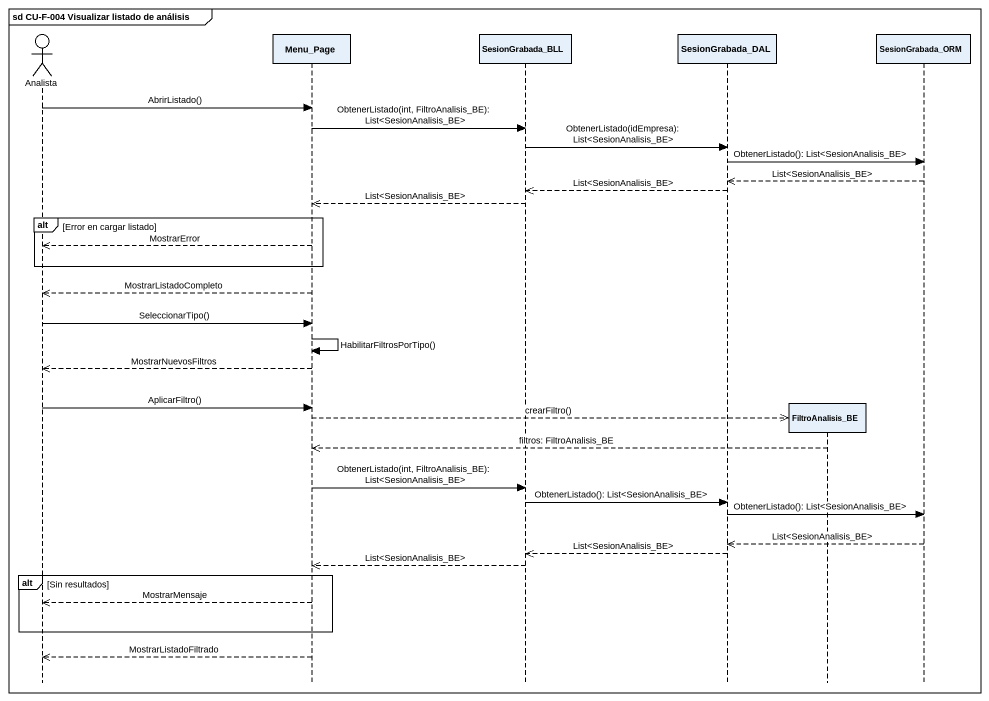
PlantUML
@startuml
mainframe sd CU-F-004 Visualizar listado de análisis
hide footbox
actor Analista
participant Menu_Page
participant SesionGrabada_BLL
participant SesionGrabada_DAL
participant FiltroAnalisis_BE
participant SesionGrabada_ORM

Analista -> Menu_Page : AbrirListado()
Menu_Page -> SesionGrabada_BLL : ObtenerListado(int, FiltroAnalisis_BE): List<SesionAnalisis_BE>
SesionGrabada_BLL -> SesionGrabada_DAL : ObtenerListado(idEmpresa): List<SesionAnalisis_BE>
SesionGrabada_DAL -> SesionGrabada_ORM : ObtenerListado(): List<SesionAnalisis_BE>
SesionGrabada_ORM -->> SesionGrabada_DAL : List<SesionAnalisis_BE>
SesionGrabada_DAL -->> SesionGrabada_BLL : List<SesionAnalisis_BE>
SesionGrabada_BLL -->> Menu_Page : List<SesionAnalisis_BE>
alt Error en cargar listado
  Menu_Page -->> Analista : MostrarError
end
Menu_Page -->> Analista : MostrarListadoCompleto
Analista -> Menu_Page : SeleccionarTipo()
Menu_Page -> Menu_Page : HabilitarFiltrosPorTipo()
Menu_Page -->> Analista : MostrarNuevosFiltros
Analista -> Menu_Page : AplicarFiltro()
Menu_Page -->> FiltroAnalisis_BE ** : crearFiltro()
FiltroAnalisis_BE -->> Menu_Page : filtros: FiltroAnalisis_BE
Menu_Page -> SesionGrabada_BLL : ObtenerListado(int, FiltroAnalisis_BE): List<SesionAnalisis_BE>
SesionGrabada_BLL -> SesionGrabada_DAL : ObtenerListado(): List<SesionAnalisis_BE>
SesionGrabada_DAL -> SesionGrabada_ORM : ObtenerListado(): List<SesionAnalisis_BE>
SesionGrabada_ORM -->> SesionGrabada_DAL : List<SesionAnalisis_BE>
SesionGrabada_DAL -->> SesionGrabada_BLL : List<SesionAnalisis_BE>
SesionGrabada_BLL -->> Menu_Page : List<SesionAnalisis_BE>
alt Sin resultados
  Menu_Page -->> Analista : MostrarMensaje
end
Menu_Page -->> Analista : MostrarListadoFiltrado
@enduml
